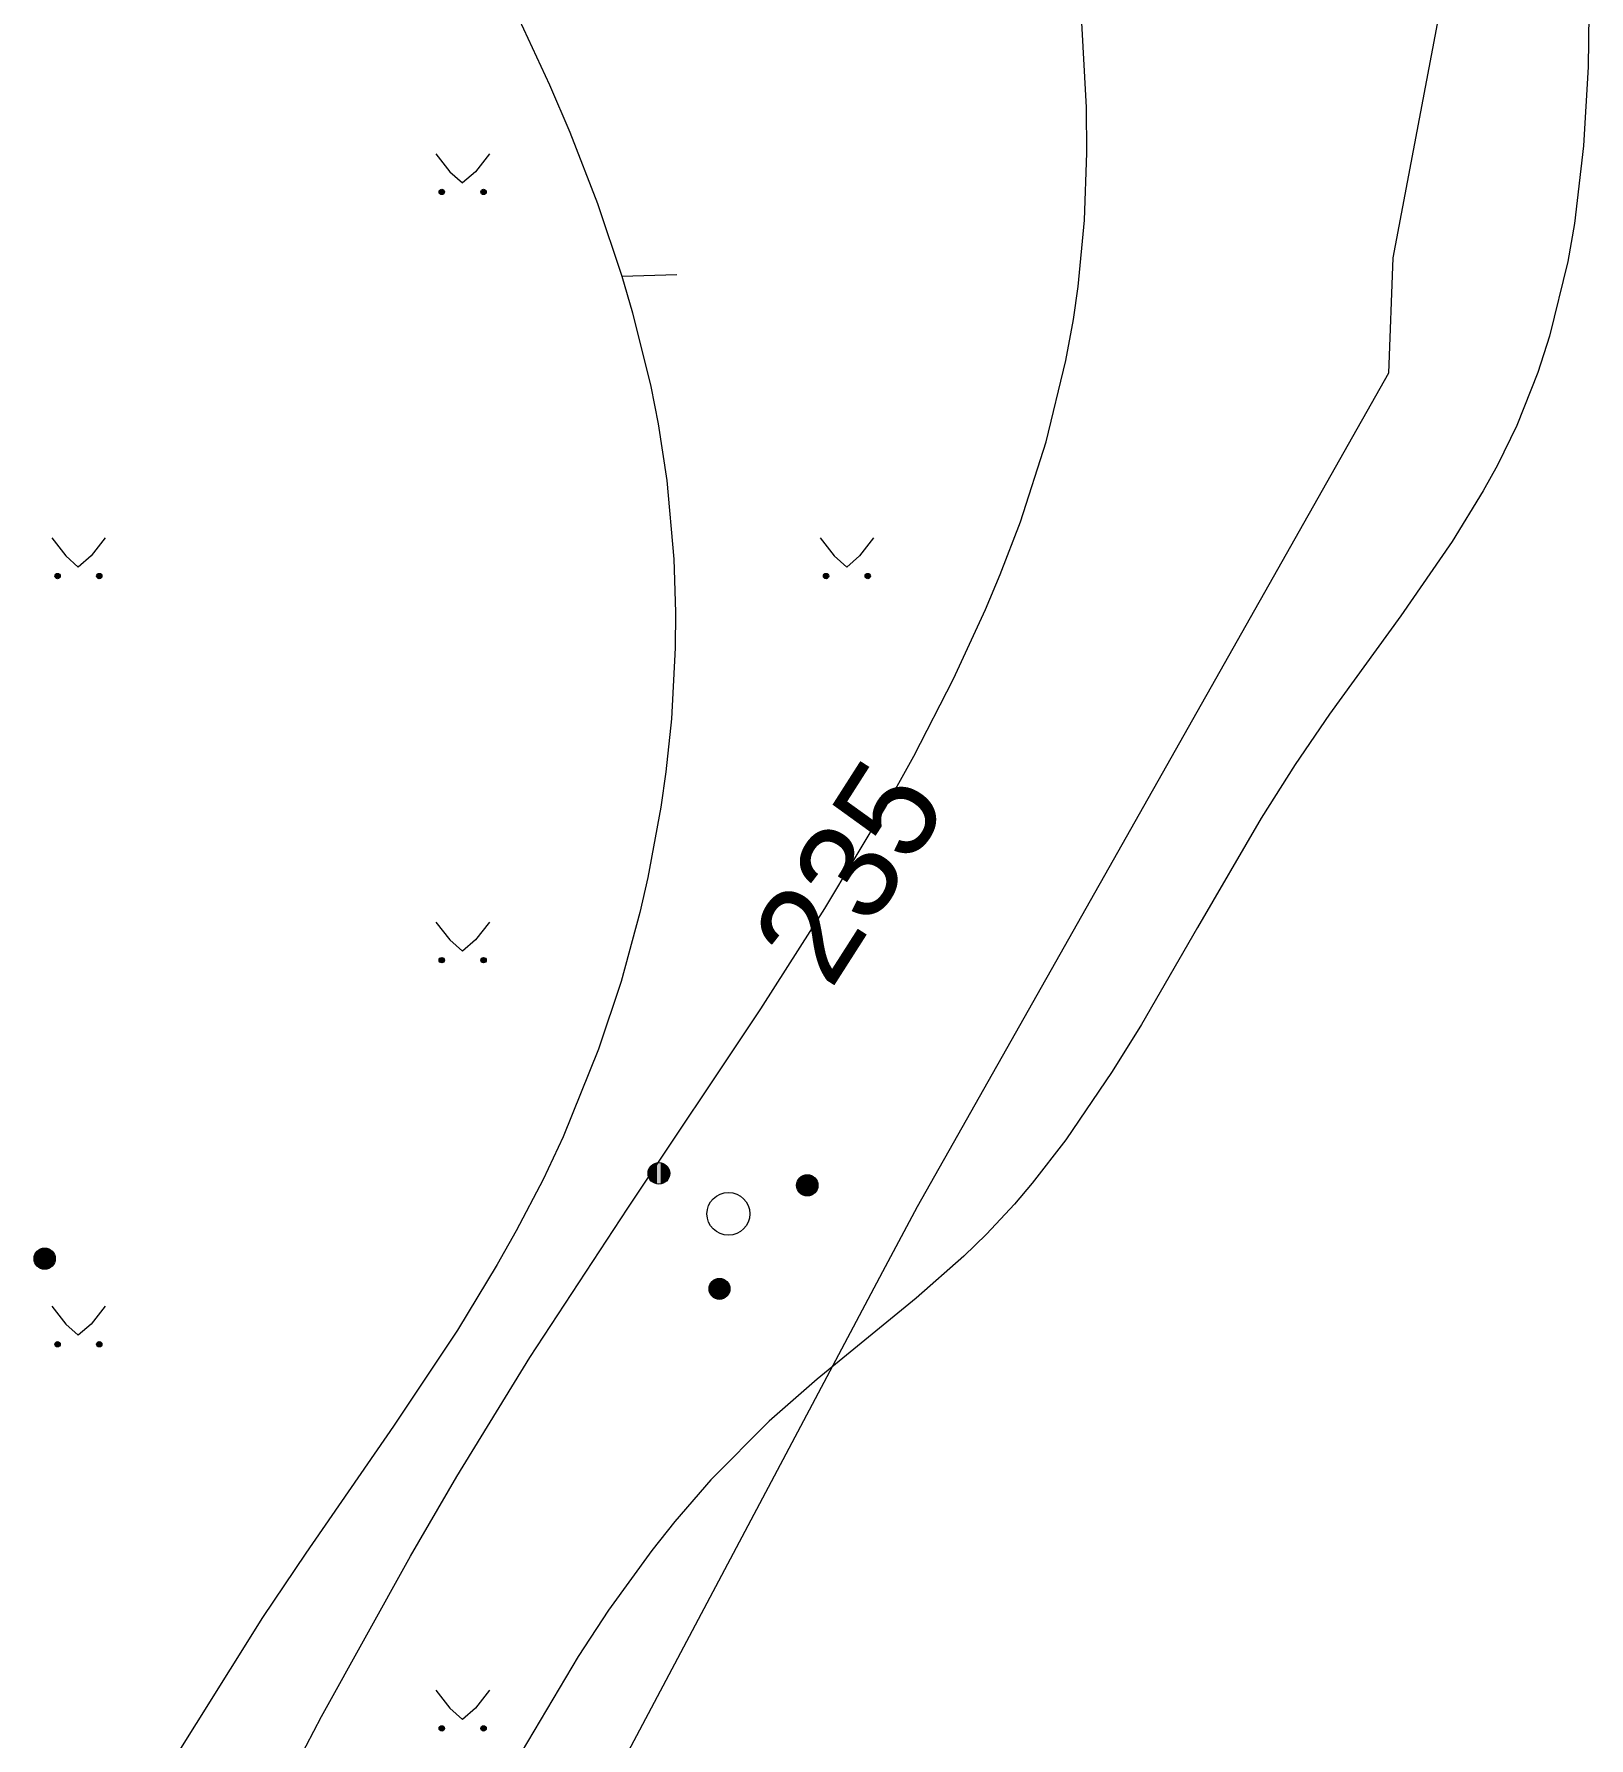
# Model space of a CAD drawing. Extents: x 1000 to 4000, y -5000 to -1000.
# Drawn here: x 1180.3 to 1237, y -4816.6 to -4754.5 of the extents above; entities that cross this region are included whole.
import ezdxf
from ezdxf.enums import TextEntityAlignment as Align

# ---------------------------------------------------------------- set-up
doc = ezdxf.new("R2010")
doc.units = 0
doc.header["$MEASUREMENT"] = 0
for name, color, linetype in [('СЛОЙ_11', 7, 'CONTINUOUS'), ('СЛОЙ_41', 7, 'CONTINUOUS'), ('СЛОЙ_50', 7, 'CONTINUOUS')]:
    doc.layers.add(name, color=color, linetype=linetype)
doc.styles.add('STYLE-CHAR_FAST_FONT', font='CHAR_FAST_FONT.shx')

# ---------------------------------------------------------------- blocks, each defined once
blk = doc.blocks.new('*U100')
at = {"layer": 'СЛОЙ_41', "color": 3, "linetype": 'Continuous'}
for points in [[(-2.54, 1.083), (-2.6, 1.863), (-2.54, 1.87)], [(-2.54, 1.083), (-2.54, 1.87), (-2.523, 1.082)], [(-2.919, 1.419), (-2.925, 1.468), (-2.919, 1.545)], [(-2.916, 1.391), (-2.919, 1.545), (-2.916, 1.557)], [(-2.919, 1.419), (-2.919, 1.545), (-2.916, 1.391)], [(-2.899, 1.338), (-2.916, 1.557), (-2.899, 1.619)], [(-2.916, 1.391), (-2.916, 1.557), (-2.899, 1.338)], [(-2.892, 1.317), (-2.899, 1.619), (-2.892, 1.632)], [(-2.899, 1.338), (-2.899, 1.619), (-2.892, 1.317)], [(-2.864, 1.267), (-2.892, 1.632), (-2.864, 1.688)], [(-2.892, 1.317), (-2.892, 1.632), (-2.864, 1.267)], [(-2.854, 1.25), (-2.864, 1.688), (-2.854, 1.7)], [(-2.864, 1.267), (-2.864, 1.688), (-2.854, 1.25)], [(-2.816, 1.206), (-2.854, 1.7), (-2.816, 1.749)], [(-2.854, 1.25), (-2.854, 1.7), (-2.816, 1.206)], [(-2.804, 1.191), (-2.816, 1.749), (-2.804, 1.759)], [(-2.816, 1.206), (-2.816, 1.749), (-2.804, 1.191)], [(-2.757, 1.155), (-2.804, 1.759), (-2.757, 1.799)], [(-2.804, 1.191), (-2.804, 1.759), (-2.757, 1.155)], [(-2.743, 1.144), (-2.757, 1.799), (-2.743, 1.807)], [(-2.757, 1.155), (-2.757, 1.799), (-2.743, 1.144)], [(-2.69, 1.117), (-2.743, 1.807), (-2.69, 1.837)], [(-2.743, 1.144), (-2.743, 1.807), (-2.69, 1.117)], [(-2.674, 1.109), (-2.69, 1.837), (-2.674, 1.842)], [(-2.69, 1.117), (-2.69, 1.837), (-2.674, 1.109)], [(-2.616, 1.093), (-2.674, 1.842), (-2.616, 1.861)], [(-2.674, 1.109), (-2.674, 1.842), (-2.616, 1.093)], [(-2.6, 1.088), (-2.616, 1.861), (-2.6, 1.863)], [(-2.616, 1.093), (-2.616, 1.861), (-2.6, 1.088)], [(-2.6, 1.088), (-2.6, 1.863), (-2.54, 1.083)]]:
    blk.add_solid(points, dxfattribs=at)
at = {"layer": 'СЛОЙ_41', "color": 3, "linetype": 'Continuous', "extrusion": (0, 0, -1)}
for points in [[(2.523, 1.082), (2.54, 1.87), (2.523, 1.869)], [(2.523, 1.082), (2.523, 1.869), (2.463, 1.089)], [(2.463, 1.089), (2.523, 1.869), (2.463, 1.864)], [(2.463, 1.089), (2.463, 1.864), (2.446, 1.091)], [(2.446, 1.091), (2.463, 1.864), (2.446, 1.86)], [(2.446, 1.091), (2.446, 1.86), (2.388, 1.11)], [(2.388, 1.11), (2.446, 1.86), (2.388, 1.844)], [(2.388, 1.11), (2.388, 1.844), (2.372, 1.115)], [(2.372, 1.115), (2.388, 1.844), (2.372, 1.836)], [(2.372, 1.115), (2.372, 1.836), (2.319, 1.145)], [(2.319, 1.145), (2.372, 1.836), (2.319, 1.809)], [(2.319, 1.145), (2.319, 1.809), (2.305, 1.153)], [(2.305, 1.153), (2.319, 1.809), (2.305, 1.797)], [(2.305, 1.153), (2.305, 1.797), (2.259, 1.193)], [(2.259, 1.193), (2.305, 1.797), (2.259, 1.761)], [(2.259, 1.193), (2.259, 1.761), (2.246, 1.204)], [(2.246, 1.204), (2.259, 1.761), (2.246, 1.747)], [(2.246, 1.204), (2.246, 1.747), (2.208, 1.252)], [(2.208, 1.252), (2.246, 1.747), (2.208, 1.702)], [(2.208, 1.252), (2.208, 1.702), (2.199, 1.264)], [(2.199, 1.264), (2.208, 1.702), (2.199, 1.685)], [(2.199, 1.264), (2.199, 1.685), (2.17, 1.32)], [(2.17, 1.32), (2.199, 1.685), (2.17, 1.635)], [(2.17, 1.32), (2.17, 1.635), (2.164, 1.333)], [(2.164, 1.333), (2.17, 1.635), (2.164, 1.615)], [(2.164, 1.333), (2.164, 1.615), (2.146, 1.396)], [(2.146, 1.396), (2.164, 1.615), (2.146, 1.562)], [(2.146, 1.396), (2.146, 1.562), (2.143, 1.408)], [(2.143, 1.408), (2.146, 1.562), (2.143, 1.534)], [(2.143, 1.408), (2.143, 1.534), (2.137, 1.485)]]:
    blk.add_solid(points, dxfattribs=at)
blk = doc.blocks.new('*U101')
at = {"layer": 'СЛОЙ_41', "color": 3, "linetype": 'Continuous'}
for points in [[(2.55, 0.832), (2.522, 1.19), (2.55, 1.245)], [(2.56, 0.816), (2.55, 1.245), (2.56, 1.257)], [(2.55, 0.832), (2.55, 1.245), (2.56, 0.816)], [(2.597, 0.772), (2.56, 1.257), (2.597, 1.305)], [(2.56, 0.816), (2.56, 1.257), (2.597, 0.772)], [(2.609, 0.758), (2.597, 1.305), (2.609, 1.315)], [(2.597, 0.772), (2.597, 1.305), (2.609, 0.758)], [(2.655, 0.722), (2.609, 1.315), (2.655, 1.354)], [(2.609, 0.758), (2.609, 1.315), (2.655, 0.722)], [(2.669, 0.711), (2.655, 1.354), (2.669, 1.362)], [(2.655, 0.722), (2.655, 1.354), (2.669, 0.711)], [(2.721, 0.685), (2.669, 1.362), (2.721, 1.392)], [(2.669, 0.711), (2.669, 1.362), (2.721, 0.685)], [(2.736, 0.677), (2.721, 1.392), (2.736, 1.397)], [(2.721, 0.685), (2.721, 1.392), (2.736, 0.677)], [(2.793, 0.661), (2.736, 1.397), (2.793, 1.415)], [(2.736, 0.677), (2.736, 1.397), (2.793, 0.661)], [(2.809, 0.657), (2.793, 1.415), (2.809, 1.417)], [(2.793, 0.661), (2.793, 1.415), (2.809, 0.657)], [(2.868, 0.652), (2.809, 1.417), (2.868, 1.424)], [(2.809, 0.657), (2.809, 1.417), (2.868, 0.652)], [(2.868, 0.652), (2.868, 1.424), (2.885, 0.651)], [(2.495, 0.981), (2.49, 1.029), (2.495, 1.105)], [(2.499, 0.954), (2.495, 1.105), (2.499, 1.116)], [(2.495, 0.981), (2.495, 1.105), (2.499, 0.954)], [(2.516, 0.902), (2.499, 1.116), (2.516, 1.178)], [(2.499, 0.954), (2.499, 1.116), (2.516, 0.902)], [(2.522, 0.882), (2.516, 1.178), (2.522, 1.19)], [(2.516, 0.902), (2.516, 1.178), (2.522, 0.882)], [(2.522, 0.882), (2.522, 1.19), (2.55, 0.832)]]:
    blk.add_solid(points, dxfattribs=at)
at = {"layer": 'СЛОЙ_41', "color": 3, "linetype": 'Continuous', "extrusion": (0, 0, -1)}
for points in [[(-2.885, 0.651), (-2.868, 1.424), (-2.885, 1.423)], [(-2.885, 0.651), (-2.885, 1.423), (-2.944, 0.658)], [(-2.944, 0.658), (-2.885, 1.423), (-2.944, 1.418)], [(-2.944, 0.658), (-2.944, 1.418), (-2.96, 0.66)], [(-2.96, 0.66), (-2.944, 1.418), (-2.96, 1.414)], [(-2.96, 0.66), (-2.96, 1.414), (-3.017, 0.678)], [(-3.017, 0.678), (-2.96, 1.414), (-3.017, 1.398)], [(-3.017, 0.678), (-3.017, 1.398), (-3.032, 0.684)], [(-3.032, 0.684), (-3.017, 1.398), (-3.032, 1.39)], [(-3.032, 0.684), (-3.032, 1.39), (-3.084, 0.713)], [(-3.084, 0.713), (-3.032, 1.39), (-3.084, 1.364)], [(-3.084, 0.713), (-3.084, 1.364), (-3.098, 0.721)], [(-3.098, 0.721), (-3.084, 1.364), (-3.098, 1.353)], [(-3.098, 0.721), (-3.098, 1.353), (-3.144, 0.76)], [(-3.144, 0.76), (-3.098, 1.353), (-3.144, 1.317)], [(-3.144, 0.76), (-3.144, 1.317), (-3.156, 0.77)], [(-3.156, 0.77), (-3.144, 1.317), (-3.156, 1.303)], [(-3.156, 0.77), (-3.156, 1.303), (-3.193, 0.818)], [(-3.193, 0.818), (-3.156, 1.303), (-3.193, 1.259)], [(-3.193, 0.818), (-3.193, 1.259), (-3.203, 0.83)], [(-3.203, 0.83), (-3.193, 1.259), (-3.203, 1.243)], [(-3.203, 0.83), (-3.203, 1.243), (-3.23, 0.885)], [(-3.23, 0.885), (-3.203, 1.243), (-3.23, 1.193)], [(-3.23, 0.885), (-3.23, 1.193), (-3.237, 0.897)], [(-3.237, 0.897), (-3.23, 1.193), (-3.237, 1.174)], [(-3.237, 0.897), (-3.237, 1.174), (-3.254, 0.959)], [(-3.254, 0.959), (-3.237, 1.174), (-3.254, 1.121)], [(-3.254, 0.959), (-3.254, 1.121), (-3.257, 0.97)], [(-3.257, 0.97), (-3.254, 1.121), (-3.257, 1.094)], [(-3.257, 0.97), (-3.257, 1.094), (-3.263, 1.046)]]:
    blk.add_solid(points, dxfattribs=at)
blk = doc.blocks.new('*U102')
at = {"layer": 'СЛОЙ_41', "color": 3, "linetype": 'Continuous'}
for points in [[(-0.598, -2.996), (-0.635, -2.518), (-0.598, -2.471)], [(-0.587, -3.01), (-0.598, -2.471), (-0.587, -2.461)], [(-0.598, -2.996), (-0.598, -2.471), (-0.587, -3.01)], [(-0.542, -3.045), (-0.587, -2.461), (-0.542, -2.423)], [(-0.587, -3.01), (-0.587, -2.461), (-0.542, -3.045)], [(-0.528, -3.056), (-0.542, -2.423), (-0.528, -2.415)], [(-0.542, -3.045), (-0.542, -2.423), (-0.528, -3.056)], [(-0.477, -3.082), (-0.528, -2.415), (-0.477, -2.386)], [(-0.528, -3.056), (-0.528, -2.415), (-0.477, -3.082)], [(-0.461, -3.09), (-0.477, -2.386), (-0.461, -2.381)], [(-0.477, -3.082), (-0.477, -2.386), (-0.461, -3.09)], [(-0.406, -3.105), (-0.461, -2.381), (-0.406, -2.363)], [(-0.461, -3.09), (-0.461, -2.381), (-0.406, -3.105)], [(-0.389, -3.11), (-0.406, -2.363), (-0.389, -2.361)], [(-0.406, -3.105), (-0.406, -2.363), (-0.389, -3.11)], [(-0.332, -3.114), (-0.389, -2.361), (-0.332, -2.354)], [(-0.389, -3.11), (-0.389, -2.361), (-0.332, -3.114)], [(-0.332, -3.114), (-0.332, -2.354), (-0.315, -3.115)], [(-0.698, -2.79), (-0.704, -2.743), (-0.698, -2.669)], [(-0.695, -2.817), (-0.698, -2.669), (-0.695, -2.657)], [(-0.698, -2.79), (-0.698, -2.669), (-0.695, -2.817)], [(-0.678, -2.869), (-0.695, -2.657), (-0.678, -2.597)], [(-0.695, -2.817), (-0.695, -2.657), (-0.678, -2.869)], [(-0.672, -2.888), (-0.678, -2.597), (-0.672, -2.584)], [(-0.678, -2.869), (-0.678, -2.597), (-0.672, -2.888)], [(-0.644, -2.937), (-0.672, -2.584), (-0.644, -2.53)], [(-0.672, -2.888), (-0.672, -2.584), (-0.644, -2.937)], [(-0.635, -2.953), (-0.644, -2.53), (-0.635, -2.518)], [(-0.644, -2.937), (-0.644, -2.53), (-0.635, -2.953)], [(-0.635, -2.953), (-0.635, -2.518), (-0.598, -2.996)]]:
    blk.add_solid(points, dxfattribs=at)
at = {"layer": 'СЛОЙ_41', "color": 3, "linetype": 'Continuous', "extrusion": (0, 0, -1)}
for points in [[(0.315, -3.115), (0.332, -2.354), (0.315, -2.355)], [(0.315, -3.115), (0.315, -2.355), (0.257, -3.108)], [(0.257, -3.108), (0.315, -2.355), (0.257, -2.36)], [(0.257, -3.108), (0.257, -2.36), (0.241, -3.106)], [(0.241, -3.106), (0.257, -2.36), (0.241, -2.364)], [(0.241, -3.106), (0.241, -2.364), (0.185, -3.088)], [(0.185, -3.088), (0.241, -2.364), (0.185, -2.38)], [(0.185, -3.088), (0.185, -2.38), (0.17, -3.083)], [(0.17, -3.083), (0.185, -2.38), (0.17, -2.388)], [(0.17, -3.083), (0.17, -2.388), (0.119, -3.054)], [(0.119, -3.054), (0.17, -2.388), (0.119, -2.413)], [(0.119, -3.054), (0.119, -2.413), (0.105, -3.047)], [(0.105, -3.047), (0.119, -2.413), (0.105, -2.424)], [(0.105, -3.047), (0.105, -2.424), (0.06, -3.008)], [(0.06, -3.008), (0.105, -2.424), (0.06, -2.46)], [(0.06, -3.008), (0.06, -2.46), (0.048, -2.998)], [(0.048, -2.998), (0.06, -2.46), (0.048, -2.473)], [(0.048, -2.998), (0.048, -2.473), (0.011, -2.951)], [(0.011, -2.951), (0.048, -2.473), (0.011, -2.516)], [(0.011, -2.951), (0.011, -2.516), (0.002, -2.939)], [(0.002, -2.939), (0.011, -2.516), (0.002, -2.533)], [(0.002, -2.939), (0.002, -2.533), (-0.025, -2.885)], [(-0.025, -2.885), (0.002, -2.533), (-0.025, -2.581)], [(-0.025, -2.885), (-0.025, -2.581), (-0.032, -2.873)], [(-0.032, -2.873), (-0.025, -2.581), (-0.032, -2.601)], [(-0.032, -2.873), (-0.032, -2.601), (-0.048, -2.812)], [(-0.048, -2.812), (-0.032, -2.601), (-0.048, -2.652)], [(-0.048, -2.812), (-0.048, -2.652), (-0.052, -2.801)], [(-0.052, -2.801), (-0.048, -2.652), (-0.052, -2.679)], [(-0.052, -2.801), (-0.052, -2.679), (-0.057, -2.726)]]:
    blk.add_solid(points, dxfattribs=at)

msp = doc.modelspace()

# ---------------------------------------------------------------- linework, layer by layer
at = {"layer": 'СЛОЙ_11', "color": 253, "linetype": 'Continuous', "lineweight": 0}
for points in [[(1234.104, -4739.976), (1229.825, -4762.63)], [(1229.825, -4762.63), (1229.667, -4766.83), (1212.486, -4797.213), (1211.231, -4799.581)], [(1211.231, -4799.581), (1189.683, -4840.235)]]:
    msp.add_lwpolyline(points, dxfattribs=at)
at = {"layer": 'СЛОЙ_41', "color": 253, "linetype": 'Continuous', "lineweight": 0}
for p, q in [((1194.954, -4758.838), (1195.464, -4759.488)), ((1196.904, -4758.838), (1196.394, -4759.488)), ((1195.464, -4759.488), (1195.924, -4759.898)), ((1196.394, -4759.488), (1195.924, -4759.898)), ((1180.954, -4772.838), (1181.464, -4773.488)), ((1182.904, -4772.838), (1182.394, -4773.488)), ((1208.954, -4772.838), (1209.464, -4773.488)), ((1210.904, -4772.838), (1210.394, -4773.488)), ((1181.464, -4773.488), (1181.924, -4773.898)), ((1182.394, -4773.488), (1181.924, -4773.898)), ((1209.464, -4773.488), (1209.924, -4773.898)), ((1210.394, -4773.488), (1209.924, -4773.898)), ((1194.954, -4786.838), (1195.464, -4787.488)), ((1196.904, -4786.838), (1196.394, -4787.488)), ((1195.464, -4787.488), (1195.924, -4787.898)), ((1196.394, -4787.488), (1195.924, -4787.898)), ((1180.954, -4800.838), (1181.464, -4801.488)), ((1182.904, -4800.838), (1182.394, -4801.488)), ((1181.464, -4801.488), (1181.924, -4801.898)), ((1182.394, -4801.488), (1181.924, -4801.898)), ((1194.954, -4814.838), (1195.464, -4815.488)), ((1196.904, -4814.838), (1196.394, -4815.488)), ((1195.464, -4815.488), (1195.924, -4815.898)), ((1196.394, -4815.488), (1195.924, -4815.898))]:
    msp.add_line(p, q, dxfattribs=at)
for centre, radius in [((1195.168, -4760.226), 0.0976), ((1196.689, -4760.226), 0.0976), ((1181.168, -4774.226), 0.0976), ((1182.689, -4774.226), 0.0976), ((1209.168, -4774.226), 0.0976), ((1210.689, -4774.226), 0.0976), ((1195.168, -4788.226), 0.0976), ((1196.689, -4788.226), 0.0976), ((1203.078, -4795.997), 0.394), ((1208.485, -4796.435), 0.387), ((1205.61, -4797.473), 0.78), ((1180.699, -4799.106), 0.387), ((1205.286, -4800.208), 0.381), ((1181.168, -4802.226), 0.0976), ((1182.689, -4802.226), 0.0976), ((1195.168, -4816.226), 0.0976), ((1196.689, -4816.226), 0.0976)]:
    msp.add_circle(centre, radius, dxfattribs=at)
for points in [[(1195.072, -4760.245), (1195.07, -4760.226), (1195.072, -4760.207)], [(1195.077, -4760.263), (1195.072, -4760.207), (1195.077, -4760.189)], [(1195.072, -4760.245), (1195.072, -4760.207), (1195.077, -4760.263)], [(1195.086, -4760.28), (1195.077, -4760.189), (1195.086, -4760.172)], [(1195.077, -4760.263), (1195.077, -4760.189), (1195.086, -4760.28)], [(1195.099, -4760.295), (1195.086, -4760.172), (1195.099, -4760.157)], [(1195.086, -4760.28), (1195.086, -4760.172), (1195.099, -4760.295)], [(1195.113, -4760.307), (1195.099, -4760.157), (1195.113, -4760.145)], [(1195.099, -4760.295), (1195.099, -4760.157), (1195.113, -4760.307)], [(1195.13, -4760.316), (1195.113, -4760.145), (1195.13, -4760.136)], [(1195.113, -4760.307), (1195.113, -4760.145), (1195.13, -4760.316)], [(1195.149, -4760.322), (1195.13, -4760.136), (1195.149, -4760.13)], [(1195.13, -4760.316), (1195.13, -4760.136), (1195.149, -4760.322)], [(1195.168, -4760.324), (1195.149, -4760.13), (1195.168, -4760.128)], [(1195.149, -4760.322), (1195.149, -4760.13), (1195.168, -4760.324)], [(1196.593, -4760.245), (1196.591, -4760.226), (1196.593, -4760.207)], [(1196.598, -4760.263), (1196.593, -4760.207), (1196.598, -4760.189)], [(1196.593, -4760.245), (1196.593, -4760.207), (1196.598, -4760.263)], [(1196.607, -4760.28), (1196.598, -4760.189), (1196.607, -4760.172)], [(1196.598, -4760.263), (1196.598, -4760.189), (1196.607, -4760.28)], [(1196.62, -4760.295), (1196.607, -4760.172), (1196.62, -4760.157)], [(1196.607, -4760.28), (1196.607, -4760.172), (1196.62, -4760.295)], [(1196.634, -4760.307), (1196.62, -4760.157), (1196.634, -4760.145)], [(1196.62, -4760.295), (1196.62, -4760.157), (1196.634, -4760.307)], [(1196.651, -4760.316), (1196.634, -4760.145), (1196.651, -4760.136)], [(1196.634, -4760.307), (1196.634, -4760.145), (1196.651, -4760.316)], [(1196.67, -4760.322), (1196.651, -4760.136), (1196.67, -4760.13)], [(1196.651, -4760.316), (1196.651, -4760.136), (1196.67, -4760.322)], [(1196.689, -4760.324), (1196.67, -4760.13), (1196.689, -4760.128)], [(1196.67, -4760.322), (1196.67, -4760.13), (1196.689, -4760.324)], [(1181.072, -4774.245), (1181.07, -4774.226), (1181.072, -4774.207)], [(1181.077, -4774.263), (1181.072, -4774.207), (1181.077, -4774.189)], [(1181.072, -4774.245), (1181.072, -4774.207), (1181.077, -4774.263)], [(1181.086, -4774.28), (1181.077, -4774.189), (1181.086, -4774.172)], [(1181.077, -4774.263), (1181.077, -4774.189), (1181.086, -4774.28)], [(1181.099, -4774.295), (1181.086, -4774.172), (1181.099, -4774.157)], [(1181.086, -4774.28), (1181.086, -4774.172), (1181.099, -4774.295)], [(1181.113, -4774.307), (1181.099, -4774.157), (1181.113, -4774.145)], [(1181.099, -4774.295), (1181.099, -4774.157), (1181.113, -4774.307)], [(1181.13, -4774.316), (1181.113, -4774.145), (1181.13, -4774.136)], [(1181.113, -4774.307), (1181.113, -4774.145), (1181.13, -4774.316)], [(1181.149, -4774.322), (1181.13, -4774.136), (1181.149, -4774.13)], [(1181.13, -4774.316), (1181.13, -4774.136), (1181.149, -4774.322)], [(1181.168, -4774.324), (1181.149, -4774.13), (1181.168, -4774.128)], [(1181.149, -4774.322), (1181.149, -4774.13), (1181.168, -4774.324)], [(1182.593, -4774.245), (1182.591, -4774.226), (1182.593, -4774.207)], [(1182.598, -4774.263), (1182.593, -4774.207), (1182.598, -4774.189)], [(1182.593, -4774.245), (1182.593, -4774.207), (1182.598, -4774.263)], [(1182.607, -4774.28), (1182.598, -4774.189), (1182.607, -4774.172)], [(1182.598, -4774.263), (1182.598, -4774.189), (1182.607, -4774.28)], [(1182.62, -4774.295), (1182.607, -4774.172), (1182.62, -4774.157)], [(1182.607, -4774.28), (1182.607, -4774.172), (1182.62, -4774.295)], [(1182.634, -4774.307), (1182.62, -4774.157), (1182.634, -4774.145)], [(1182.62, -4774.295), (1182.62, -4774.157), (1182.634, -4774.307)], [(1182.651, -4774.316), (1182.634, -4774.145), (1182.651, -4774.136)], [(1182.634, -4774.307), (1182.634, -4774.145), (1182.651, -4774.316)], [(1182.67, -4774.322), (1182.651, -4774.136), (1182.67, -4774.13)], [(1182.651, -4774.316), (1182.651, -4774.136), (1182.67, -4774.322)], [(1182.689, -4774.324), (1182.67, -4774.13), (1182.689, -4774.128)], [(1182.67, -4774.322), (1182.67, -4774.13), (1182.689, -4774.324)], [(1209.072, -4774.245), (1209.07, -4774.226), (1209.072, -4774.207)], [(1209.077, -4774.263), (1209.072, -4774.207), (1209.077, -4774.189)], [(1209.072, -4774.245), (1209.072, -4774.207), (1209.077, -4774.263)], [(1209.086, -4774.28), (1209.077, -4774.189), (1209.086, -4774.172)], [(1209.077, -4774.263), (1209.077, -4774.189), (1209.086, -4774.28)], [(1209.099, -4774.295), (1209.086, -4774.172), (1209.099, -4774.157)], [(1209.086, -4774.28), (1209.086, -4774.172), (1209.099, -4774.295)], [(1209.113, -4774.307), (1209.099, -4774.157), (1209.113, -4774.145)], [(1209.099, -4774.295), (1209.099, -4774.157), (1209.113, -4774.307)], [(1209.13, -4774.316), (1209.113, -4774.145), (1209.13, -4774.136)], [(1209.113, -4774.307), (1209.113, -4774.145), (1209.13, -4774.316)], [(1209.149, -4774.322), (1209.13, -4774.136), (1209.149, -4774.13)], [(1209.13, -4774.316), (1209.13, -4774.136), (1209.149, -4774.322)], [(1209.168, -4774.324), (1209.149, -4774.13), (1209.168, -4774.128)], [(1209.149, -4774.322), (1209.149, -4774.13), (1209.168, -4774.324)], [(1210.593, -4774.245), (1210.591, -4774.226), (1210.593, -4774.207)], [(1210.598, -4774.263), (1210.593, -4774.207), (1210.598, -4774.189)], [(1210.593, -4774.245), (1210.593, -4774.207), (1210.598, -4774.263)], [(1210.607, -4774.28), (1210.598, -4774.189), (1210.607, -4774.172)], [(1210.598, -4774.263), (1210.598, -4774.189), (1210.607, -4774.28)], [(1210.62, -4774.295), (1210.607, -4774.172), (1210.62, -4774.157)], [(1210.607, -4774.28), (1210.607, -4774.172), (1210.62, -4774.295)], [(1210.634, -4774.307), (1210.62, -4774.157), (1210.634, -4774.145)], [(1210.62, -4774.295), (1210.62, -4774.157), (1210.634, -4774.307)], [(1210.651, -4774.316), (1210.634, -4774.145), (1210.651, -4774.136)], [(1210.634, -4774.307), (1210.634, -4774.145), (1210.651, -4774.316)], [(1210.67, -4774.322), (1210.651, -4774.136), (1210.67, -4774.13)], [(1210.651, -4774.316), (1210.651, -4774.136), (1210.67, -4774.322)], [(1210.689, -4774.324), (1210.67, -4774.13), (1210.689, -4774.128)], [(1210.67, -4774.322), (1210.67, -4774.13), (1210.689, -4774.324)], [(1195.072, -4788.245), (1195.07, -4788.226), (1195.072, -4788.207)], [(1195.077, -4788.263), (1195.072, -4788.207), (1195.077, -4788.189)], [(1195.072, -4788.245), (1195.072, -4788.207), (1195.077, -4788.263)], [(1195.086, -4788.28), (1195.077, -4788.189), (1195.086, -4788.172)], [(1195.077, -4788.263), (1195.077, -4788.189), (1195.086, -4788.28)], [(1195.099, -4788.295), (1195.086, -4788.172), (1195.099, -4788.157)], [(1195.086, -4788.28), (1195.086, -4788.172), (1195.099, -4788.295)], [(1195.113, -4788.307), (1195.099, -4788.157), (1195.113, -4788.145)], [(1195.099, -4788.295), (1195.099, -4788.157), (1195.113, -4788.307)], [(1195.13, -4788.316), (1195.113, -4788.145), (1195.13, -4788.136)], [(1195.113, -4788.307), (1195.113, -4788.145), (1195.13, -4788.316)], [(1195.149, -4788.322), (1195.13, -4788.136), (1195.149, -4788.13)], [(1195.13, -4788.316), (1195.13, -4788.136), (1195.149, -4788.322)], [(1195.168, -4788.324), (1195.149, -4788.13), (1195.168, -4788.128)], [(1195.149, -4788.322), (1195.149, -4788.13), (1195.168, -4788.324)], [(1196.593, -4788.245), (1196.591, -4788.226), (1196.593, -4788.207)], [(1196.598, -4788.263), (1196.593, -4788.207), (1196.598, -4788.189)], [(1196.593, -4788.245), (1196.593, -4788.207), (1196.598, -4788.263)], [(1196.607, -4788.28), (1196.598, -4788.189), (1196.607, -4788.172)], [(1196.598, -4788.263), (1196.598, -4788.189), (1196.607, -4788.28)], [(1196.62, -4788.295), (1196.607, -4788.172), (1196.62, -4788.157)], [(1196.607, -4788.28), (1196.607, -4788.172), (1196.62, -4788.295)], [(1196.634, -4788.307), (1196.62, -4788.157), (1196.634, -4788.145)], [(1196.62, -4788.295), (1196.62, -4788.157), (1196.634, -4788.307)], [(1196.651, -4788.316), (1196.634, -4788.145), (1196.651, -4788.136)], [(1196.634, -4788.307), (1196.634, -4788.145), (1196.651, -4788.316)], [(1196.67, -4788.322), (1196.651, -4788.136), (1196.67, -4788.13)], [(1196.651, -4788.316), (1196.651, -4788.136), (1196.67, -4788.322)], [(1196.689, -4788.324), (1196.67, -4788.13), (1196.689, -4788.128)], [(1196.67, -4788.322), (1196.67, -4788.13), (1196.689, -4788.324)], [(1181.072, -4802.245), (1181.07, -4802.226), (1181.072, -4802.207)], [(1181.077, -4802.263), (1181.072, -4802.207), (1181.077, -4802.189)], [(1181.072, -4802.245), (1181.072, -4802.207), (1181.077, -4802.263)], [(1181.086, -4802.28), (1181.077, -4802.189), (1181.086, -4802.172)], [(1181.077, -4802.263), (1181.077, -4802.189), (1181.086, -4802.28)], [(1181.099, -4802.295), (1181.086, -4802.172), (1181.099, -4802.157)], [(1181.086, -4802.28), (1181.086, -4802.172), (1181.099, -4802.295)], [(1181.113, -4802.307), (1181.099, -4802.157), (1181.113, -4802.145)], [(1181.099, -4802.295), (1181.099, -4802.157), (1181.113, -4802.307)], [(1181.13, -4802.316), (1181.113, -4802.145), (1181.13, -4802.136)], [(1181.113, -4802.307), (1181.113, -4802.145), (1181.13, -4802.316)], [(1181.149, -4802.322), (1181.13, -4802.136), (1181.149, -4802.13)], [(1181.13, -4802.316), (1181.13, -4802.136), (1181.149, -4802.322)], [(1181.168, -4802.324), (1181.149, -4802.13), (1181.168, -4802.128)], [(1181.149, -4802.322), (1181.149, -4802.13), (1181.168, -4802.324)], [(1182.593, -4802.245), (1182.591, -4802.226), (1182.593, -4802.207)], [(1182.598, -4802.263), (1182.593, -4802.207), (1182.598, -4802.189)], [(1182.593, -4802.245), (1182.593, -4802.207), (1182.598, -4802.263)], [(1182.607, -4802.28), (1182.598, -4802.189), (1182.607, -4802.172)], [(1182.598, -4802.263), (1182.598, -4802.189), (1182.607, -4802.28)], [(1182.62, -4802.295), (1182.607, -4802.172), (1182.62, -4802.157)], [(1182.607, -4802.28), (1182.607, -4802.172), (1182.62, -4802.295)], [(1182.634, -4802.307), (1182.62, -4802.157), (1182.634, -4802.145)], [(1182.62, -4802.295), (1182.62, -4802.157), (1182.634, -4802.307)], [(1182.651, -4802.316), (1182.634, -4802.145), (1182.651, -4802.136)], [(1182.634, -4802.307), (1182.634, -4802.145), (1182.651, -4802.316)], [(1182.67, -4802.322), (1182.651, -4802.136), (1182.67, -4802.13)], [(1182.651, -4802.316), (1182.651, -4802.136), (1182.67, -4802.322)], [(1182.689, -4802.324), (1182.67, -4802.13), (1182.689, -4802.128)], [(1182.67, -4802.322), (1182.67, -4802.13), (1182.689, -4802.324)], [(1195.077, -4816.263), (1195.072, -4816.207), (1195.077, -4816.189)], [(1195.086, -4816.28), (1195.077, -4816.189), (1195.086, -4816.172)], [(1195.077, -4816.263), (1195.077, -4816.189), (1195.086, -4816.28)], [(1195.099, -4816.295), (1195.086, -4816.172), (1195.099, -4816.157)], [(1195.086, -4816.28), (1195.086, -4816.172), (1195.099, -4816.295)], [(1195.113, -4816.307), (1195.099, -4816.157), (1195.113, -4816.145)], [(1195.099, -4816.295), (1195.099, -4816.157), (1195.113, -4816.307)], [(1195.13, -4816.316), (1195.113, -4816.145), (1195.13, -4816.136)], [(1195.113, -4816.307), (1195.113, -4816.145), (1195.13, -4816.316)], [(1195.149, -4816.322), (1195.13, -4816.136), (1195.149, -4816.13)], [(1195.13, -4816.316), (1195.13, -4816.136), (1195.149, -4816.322)], [(1195.168, -4816.324), (1195.149, -4816.13), (1195.168, -4816.128)], [(1195.149, -4816.322), (1195.149, -4816.13), (1195.168, -4816.324)], [(1196.598, -4816.263), (1196.593, -4816.207), (1196.598, -4816.189)], [(1196.607, -4816.28), (1196.598, -4816.189), (1196.607, -4816.172)], [(1196.598, -4816.263), (1196.598, -4816.189), (1196.607, -4816.28)], [(1196.62, -4816.295), (1196.607, -4816.172), (1196.62, -4816.157)], [(1196.607, -4816.28), (1196.607, -4816.172), (1196.62, -4816.295)], [(1196.634, -4816.307), (1196.62, -4816.157), (1196.634, -4816.145)], [(1196.62, -4816.295), (1196.62, -4816.157), (1196.634, -4816.307)], [(1196.651, -4816.316), (1196.634, -4816.145), (1196.651, -4816.136)], [(1196.634, -4816.307), (1196.634, -4816.145), (1196.651, -4816.316)], [(1196.67, -4816.322), (1196.651, -4816.136), (1196.67, -4816.13)], [(1196.651, -4816.316), (1196.651, -4816.136), (1196.67, -4816.322)], [(1196.689, -4816.324), (1196.67, -4816.13), (1196.689, -4816.128)], [(1196.67, -4816.322), (1196.67, -4816.13), (1196.689, -4816.324)], [(1195.072, -4816.245), (1195.07, -4816.226), (1195.072, -4816.207)], [(1195.072, -4816.245), (1195.072, -4816.207), (1195.077, -4816.263)], [(1196.593, -4816.245), (1196.591, -4816.226), (1196.593, -4816.207)], [(1196.593, -4816.245), (1196.593, -4816.207), (1196.598, -4816.263)]]:
    msp.add_solid(points, dxfattribs=at)
at = {"layer": 'СЛОЙ_41', "color": 253, "linetype": 'Continuous', "lineweight": 0, "extrusion": (0, 0, -1)}
for points in [[(-1195.168, -4760.324), (-1195.168, -4760.128), (-1195.187, -4760.322)], [(-1195.187, -4760.322), (-1195.168, -4760.128), (-1195.187, -4760.13)], [(-1195.187, -4760.322), (-1195.187, -4760.13), (-1195.205, -4760.316)], [(-1195.205, -4760.316), (-1195.187, -4760.13), (-1195.205, -4760.136)], [(-1195.205, -4760.316), (-1195.205, -4760.136), (-1195.222, -4760.307)], [(-1195.222, -4760.307), (-1195.205, -4760.136), (-1195.222, -4760.145)], [(-1195.222, -4760.307), (-1195.222, -4760.145), (-1195.237, -4760.295)], [(-1195.237, -4760.295), (-1195.222, -4760.145), (-1195.237, -4760.157)], [(-1195.237, -4760.295), (-1195.237, -4760.157), (-1195.249, -4760.28)], [(-1195.249, -4760.28), (-1195.237, -4760.157), (-1195.249, -4760.172)], [(-1195.249, -4760.28), (-1195.249, -4760.172), (-1195.258, -4760.263)], [(-1195.258, -4760.263), (-1195.249, -4760.172), (-1195.258, -4760.189)], [(-1195.258, -4760.263), (-1195.258, -4760.189), (-1195.263, -4760.245)], [(-1195.263, -4760.245), (-1195.258, -4760.189), (-1195.263, -4760.207)], [(-1195.263, -4760.245), (-1195.263, -4760.207), (-1195.265, -4760.226)], [(-1196.689, -4760.324), (-1196.689, -4760.128), (-1196.708, -4760.322)], [(-1196.708, -4760.322), (-1196.689, -4760.128), (-1196.708, -4760.13)], [(-1196.708, -4760.322), (-1196.708, -4760.13), (-1196.726, -4760.316)], [(-1196.726, -4760.316), (-1196.708, -4760.13), (-1196.726, -4760.136)], [(-1196.726, -4760.316), (-1196.726, -4760.136), (-1196.743, -4760.307)], [(-1196.743, -4760.307), (-1196.726, -4760.136), (-1196.743, -4760.145)], [(-1196.743, -4760.307), (-1196.743, -4760.145), (-1196.758, -4760.295)], [(-1196.758, -4760.295), (-1196.743, -4760.145), (-1196.758, -4760.157)], [(-1196.758, -4760.295), (-1196.758, -4760.157), (-1196.77, -4760.28)], [(-1196.77, -4760.28), (-1196.758, -4760.157), (-1196.77, -4760.172)], [(-1196.77, -4760.28), (-1196.77, -4760.172), (-1196.779, -4760.263)], [(-1196.779, -4760.263), (-1196.77, -4760.172), (-1196.779, -4760.189)], [(-1196.779, -4760.263), (-1196.779, -4760.189), (-1196.784, -4760.245)], [(-1196.784, -4760.245), (-1196.779, -4760.189), (-1196.784, -4760.207)], [(-1196.784, -4760.245), (-1196.784, -4760.207), (-1196.786, -4760.226)], [(-1181.168, -4774.324), (-1181.168, -4774.128), (-1181.187, -4774.322)], [(-1181.187, -4774.322), (-1181.168, -4774.128), (-1181.187, -4774.13)], [(-1181.187, -4774.322), (-1181.187, -4774.13), (-1181.205, -4774.316)], [(-1181.205, -4774.316), (-1181.187, -4774.13), (-1181.205, -4774.136)], [(-1181.205, -4774.316), (-1181.205, -4774.136), (-1181.222, -4774.307)], [(-1181.222, -4774.307), (-1181.205, -4774.136), (-1181.222, -4774.145)], [(-1181.222, -4774.307), (-1181.222, -4774.145), (-1181.237, -4774.295)], [(-1181.237, -4774.295), (-1181.222, -4774.145), (-1181.237, -4774.157)], [(-1181.237, -4774.295), (-1181.237, -4774.157), (-1181.249, -4774.28)], [(-1181.249, -4774.28), (-1181.237, -4774.157), (-1181.249, -4774.172)], [(-1181.249, -4774.28), (-1181.249, -4774.172), (-1181.258, -4774.263)], [(-1181.258, -4774.263), (-1181.249, -4774.172), (-1181.258, -4774.189)], [(-1181.258, -4774.263), (-1181.258, -4774.189), (-1181.263, -4774.245)], [(-1181.263, -4774.245), (-1181.258, -4774.189), (-1181.263, -4774.207)], [(-1181.263, -4774.245), (-1181.263, -4774.207), (-1181.265, -4774.226)], [(-1182.689, -4774.324), (-1182.689, -4774.128), (-1182.708, -4774.322)], [(-1182.708, -4774.322), (-1182.689, -4774.128), (-1182.708, -4774.13)], [(-1182.708, -4774.322), (-1182.708, -4774.13), (-1182.726, -4774.316)], [(-1182.726, -4774.316), (-1182.708, -4774.13), (-1182.726, -4774.136)], [(-1182.726, -4774.316), (-1182.726, -4774.136), (-1182.743, -4774.307)], [(-1182.743, -4774.307), (-1182.726, -4774.136), (-1182.743, -4774.145)], [(-1182.743, -4774.307), (-1182.743, -4774.145), (-1182.758, -4774.295)], [(-1182.758, -4774.295), (-1182.743, -4774.145), (-1182.758, -4774.157)], [(-1182.758, -4774.295), (-1182.758, -4774.157), (-1182.77, -4774.28)], [(-1182.77, -4774.28), (-1182.758, -4774.157), (-1182.77, -4774.172)], [(-1182.77, -4774.28), (-1182.77, -4774.172), (-1182.779, -4774.263)], [(-1182.779, -4774.263), (-1182.77, -4774.172), (-1182.779, -4774.189)], [(-1182.779, -4774.263), (-1182.779, -4774.189), (-1182.784, -4774.245)], [(-1182.784, -4774.245), (-1182.779, -4774.189), (-1182.784, -4774.207)], [(-1182.784, -4774.245), (-1182.784, -4774.207), (-1182.786, -4774.226)], [(-1209.168, -4774.324), (-1209.168, -4774.128), (-1209.187, -4774.322)], [(-1209.187, -4774.322), (-1209.168, -4774.128), (-1209.187, -4774.13)], [(-1209.187, -4774.322), (-1209.187, -4774.13), (-1209.205, -4774.316)], [(-1209.205, -4774.316), (-1209.187, -4774.13), (-1209.205, -4774.136)], [(-1209.205, -4774.316), (-1209.205, -4774.136), (-1209.222, -4774.307)], [(-1209.222, -4774.307), (-1209.205, -4774.136), (-1209.222, -4774.145)], [(-1209.222, -4774.307), (-1209.222, -4774.145), (-1209.237, -4774.295)], [(-1209.237, -4774.295), (-1209.222, -4774.145), (-1209.237, -4774.157)], [(-1209.237, -4774.295), (-1209.237, -4774.157), (-1209.249, -4774.28)], [(-1209.249, -4774.28), (-1209.237, -4774.157), (-1209.249, -4774.172)], [(-1209.249, -4774.28), (-1209.249, -4774.172), (-1209.258, -4774.263)], [(-1209.258, -4774.263), (-1209.249, -4774.172), (-1209.258, -4774.189)], [(-1209.258, -4774.263), (-1209.258, -4774.189), (-1209.263, -4774.245)], [(-1209.263, -4774.245), (-1209.258, -4774.189), (-1209.263, -4774.207)], [(-1209.263, -4774.245), (-1209.263, -4774.207), (-1209.265, -4774.226)], [(-1210.689, -4774.324), (-1210.689, -4774.128), (-1210.708, -4774.322)], [(-1210.708, -4774.322), (-1210.689, -4774.128), (-1210.708, -4774.13)], [(-1210.708, -4774.322), (-1210.708, -4774.13), (-1210.726, -4774.316)], [(-1210.726, -4774.316), (-1210.708, -4774.13), (-1210.726, -4774.136)], [(-1210.726, -4774.316), (-1210.726, -4774.136), (-1210.743, -4774.307)], [(-1210.743, -4774.307), (-1210.726, -4774.136), (-1210.743, -4774.145)], [(-1210.743, -4774.307), (-1210.743, -4774.145), (-1210.758, -4774.295)], [(-1210.758, -4774.295), (-1210.743, -4774.145), (-1210.758, -4774.157)], [(-1210.758, -4774.295), (-1210.758, -4774.157), (-1210.77, -4774.28)], [(-1210.77, -4774.28), (-1210.758, -4774.157), (-1210.77, -4774.172)], [(-1210.77, -4774.28), (-1210.77, -4774.172), (-1210.779, -4774.263)], [(-1210.779, -4774.263), (-1210.77, -4774.172), (-1210.779, -4774.189)], [(-1210.779, -4774.263), (-1210.779, -4774.189), (-1210.784, -4774.245)], [(-1210.784, -4774.245), (-1210.779, -4774.189), (-1210.784, -4774.207)], [(-1210.784, -4774.245), (-1210.784, -4774.207), (-1210.786, -4774.226)], [(-1195.168, -4788.324), (-1195.168, -4788.128), (-1195.187, -4788.322)], [(-1195.187, -4788.322), (-1195.168, -4788.128), (-1195.187, -4788.13)], [(-1195.187, -4788.322), (-1195.187, -4788.13), (-1195.205, -4788.316)], [(-1195.205, -4788.316), (-1195.187, -4788.13), (-1195.205, -4788.136)], [(-1195.205, -4788.316), (-1195.205, -4788.136), (-1195.222, -4788.307)], [(-1195.222, -4788.307), (-1195.205, -4788.136), (-1195.222, -4788.145)], [(-1195.222, -4788.307), (-1195.222, -4788.145), (-1195.237, -4788.295)], [(-1195.237, -4788.295), (-1195.222, -4788.145), (-1195.237, -4788.157)], [(-1195.237, -4788.295), (-1195.237, -4788.157), (-1195.249, -4788.28)], [(-1195.249, -4788.28), (-1195.237, -4788.157), (-1195.249, -4788.172)], [(-1195.249, -4788.28), (-1195.249, -4788.172), (-1195.258, -4788.263)], [(-1195.258, -4788.263), (-1195.249, -4788.172), (-1195.258, -4788.189)], [(-1195.258, -4788.263), (-1195.258, -4788.189), (-1195.263, -4788.245)], [(-1195.263, -4788.245), (-1195.258, -4788.189), (-1195.263, -4788.207)], [(-1195.263, -4788.245), (-1195.263, -4788.207), (-1195.265, -4788.226)], [(-1196.689, -4788.324), (-1196.689, -4788.128), (-1196.708, -4788.322)], [(-1196.708, -4788.322), (-1196.689, -4788.128), (-1196.708, -4788.13)], [(-1196.708, -4788.322), (-1196.708, -4788.13), (-1196.726, -4788.316)], [(-1196.726, -4788.316), (-1196.708, -4788.13), (-1196.726, -4788.136)], [(-1196.726, -4788.316), (-1196.726, -4788.136), (-1196.743, -4788.307)], [(-1196.743, -4788.307), (-1196.726, -4788.136), (-1196.743, -4788.145)], [(-1196.743, -4788.307), (-1196.743, -4788.145), (-1196.758, -4788.295)], [(-1196.758, -4788.295), (-1196.743, -4788.145), (-1196.758, -4788.157)], [(-1196.758, -4788.295), (-1196.758, -4788.157), (-1196.77, -4788.28)], [(-1196.77, -4788.28), (-1196.758, -4788.157), (-1196.77, -4788.172)], [(-1196.77, -4788.28), (-1196.77, -4788.172), (-1196.779, -4788.263)], [(-1196.779, -4788.263), (-1196.77, -4788.172), (-1196.779, -4788.189)], [(-1196.779, -4788.263), (-1196.779, -4788.189), (-1196.784, -4788.245)], [(-1196.784, -4788.245), (-1196.779, -4788.189), (-1196.784, -4788.207)], [(-1196.784, -4788.245), (-1196.784, -4788.207), (-1196.786, -4788.226)], [(-1181.168, -4802.324), (-1181.168, -4802.128), (-1181.187, -4802.322)], [(-1181.187, -4802.322), (-1181.168, -4802.128), (-1181.187, -4802.13)], [(-1181.187, -4802.322), (-1181.187, -4802.13), (-1181.205, -4802.316)], [(-1181.205, -4802.316), (-1181.187, -4802.13), (-1181.205, -4802.136)], [(-1181.205, -4802.316), (-1181.205, -4802.136), (-1181.222, -4802.307)], [(-1181.222, -4802.307), (-1181.205, -4802.136), (-1181.222, -4802.145)], [(-1181.222, -4802.307), (-1181.222, -4802.145), (-1181.237, -4802.295)], [(-1181.237, -4802.295), (-1181.222, -4802.145), (-1181.237, -4802.157)], [(-1181.237, -4802.295), (-1181.237, -4802.157), (-1181.249, -4802.28)], [(-1181.249, -4802.28), (-1181.237, -4802.157), (-1181.249, -4802.172)], [(-1181.249, -4802.28), (-1181.249, -4802.172), (-1181.258, -4802.263)], [(-1181.258, -4802.263), (-1181.249, -4802.172), (-1181.258, -4802.189)], [(-1181.258, -4802.263), (-1181.258, -4802.189), (-1181.263, -4802.245)], [(-1181.263, -4802.245), (-1181.258, -4802.189), (-1181.263, -4802.207)], [(-1181.263, -4802.245), (-1181.263, -4802.207), (-1181.265, -4802.226)], [(-1182.689, -4802.324), (-1182.689, -4802.128), (-1182.708, -4802.322)], [(-1182.708, -4802.322), (-1182.689, -4802.128), (-1182.708, -4802.13)], [(-1182.708, -4802.322), (-1182.708, -4802.13), (-1182.726, -4802.316)], [(-1182.726, -4802.316), (-1182.708, -4802.13), (-1182.726, -4802.136)], [(-1182.726, -4802.316), (-1182.726, -4802.136), (-1182.743, -4802.307)], [(-1182.743, -4802.307), (-1182.726, -4802.136), (-1182.743, -4802.145)], [(-1182.743, -4802.307), (-1182.743, -4802.145), (-1182.758, -4802.295)], [(-1182.758, -4802.295), (-1182.743, -4802.145), (-1182.758, -4802.157)], [(-1182.758, -4802.295), (-1182.758, -4802.157), (-1182.77, -4802.28)], [(-1182.77, -4802.28), (-1182.758, -4802.157), (-1182.77, -4802.172)], [(-1182.77, -4802.28), (-1182.77, -4802.172), (-1182.779, -4802.263)], [(-1182.779, -4802.263), (-1182.77, -4802.172), (-1182.779, -4802.189)], [(-1182.779, -4802.263), (-1182.779, -4802.189), (-1182.784, -4802.245)], [(-1182.784, -4802.245), (-1182.779, -4802.189), (-1182.784, -4802.207)], [(-1182.784, -4802.245), (-1182.784, -4802.207), (-1182.786, -4802.226)], [(-1195.168, -4816.324), (-1195.168, -4816.128), (-1195.187, -4816.322)], [(-1195.187, -4816.322), (-1195.168, -4816.128), (-1195.187, -4816.13)], [(-1195.187, -4816.322), (-1195.187, -4816.13), (-1195.205, -4816.316)], [(-1195.205, -4816.316), (-1195.187, -4816.13), (-1195.205, -4816.136)], [(-1195.205, -4816.316), (-1195.205, -4816.136), (-1195.222, -4816.307)], [(-1195.222, -4816.307), (-1195.205, -4816.136), (-1195.222, -4816.145)], [(-1195.222, -4816.307), (-1195.222, -4816.145), (-1195.237, -4816.295)], [(-1195.237, -4816.295), (-1195.222, -4816.145), (-1195.237, -4816.157)], [(-1195.237, -4816.295), (-1195.237, -4816.157), (-1195.249, -4816.28)], [(-1195.249, -4816.28), (-1195.237, -4816.157), (-1195.249, -4816.172)], [(-1195.249, -4816.28), (-1195.249, -4816.172), (-1195.258, -4816.263)], [(-1195.258, -4816.263), (-1195.249, -4816.172), (-1195.258, -4816.189)], [(-1195.258, -4816.263), (-1195.258, -4816.189), (-1195.263, -4816.245)], [(-1195.263, -4816.245), (-1195.258, -4816.189), (-1195.263, -4816.207)], [(-1196.689, -4816.324), (-1196.689, -4816.128), (-1196.708, -4816.322)], [(-1196.708, -4816.322), (-1196.689, -4816.128), (-1196.708, -4816.13)], [(-1196.708, -4816.322), (-1196.708, -4816.13), (-1196.726, -4816.316)], [(-1196.726, -4816.316), (-1196.708, -4816.13), (-1196.726, -4816.136)], [(-1196.726, -4816.316), (-1196.726, -4816.136), (-1196.743, -4816.307)], [(-1196.743, -4816.307), (-1196.726, -4816.136), (-1196.743, -4816.145)], [(-1196.743, -4816.307), (-1196.743, -4816.145), (-1196.758, -4816.295)], [(-1196.758, -4816.295), (-1196.743, -4816.145), (-1196.758, -4816.157)], [(-1196.758, -4816.295), (-1196.758, -4816.157), (-1196.77, -4816.28)], [(-1196.77, -4816.28), (-1196.758, -4816.157), (-1196.77, -4816.172)], [(-1196.77, -4816.28), (-1196.77, -4816.172), (-1196.779, -4816.263)], [(-1196.779, -4816.263), (-1196.77, -4816.172), (-1196.779, -4816.189)], [(-1196.779, -4816.263), (-1196.779, -4816.189), (-1196.784, -4816.245)], [(-1196.784, -4816.245), (-1196.779, -4816.189), (-1196.784, -4816.207)], [(-1195.263, -4816.245), (-1195.263, -4816.207), (-1195.265, -4816.226)], [(-1196.784, -4816.245), (-1196.784, -4816.207), (-1196.786, -4816.226)]]:
    msp.add_solid(points, dxfattribs=at)
at = {"layer": 'СЛОЙ_50', "color": 253, "linetype": 'Continuous', "lineweight": 0}
msp.add_line((1201.731, -4763.292), (1203.73, -4763.235), dxfattribs=at)
for points in [[(1197.509, -4752.912), (1199.096, -4756.318), (1199.831, -4758.04), (1200.843, -4760.65), (1201.731, -4763.292), (1202.122, -4764.626), (1202.786, -4767.321), (1203.055, -4768.682), (1203.371, -4770.742), (1203.627, -4773.615), (1203.684, -4775.547), (1203.673, -4776.839), (1203.533, -4779.426), (1203.329, -4781.364), (1203.146, -4782.653), (1202.672, -4785.215), (1202.382, -4786.486), (1201.698, -4789), (1200.879, -4791.467), (1199.586, -4794.666), (1198.856, -4796.218), (1197.881, -4798.091), (1197.191, -4799.314), (1195.735, -4801.709), (1193.412, -4805.217), (1190.213, -4809.845), (1188.638, -4812.185), (1185.038, -4817.933)], [(1187.714, -4821.672), (1190.791, -4815.791), (1194.022, -4809.952), (1195.716, -4807.047), (1198.38, -4802.707), (1201.942, -4797.265), (1206.789, -4789.999), (1209.126, -4786.338), (1211.332, -4782.646), (1212.367, -4780.786), (1213.816, -4777.972), (1214.981, -4775.446), (1215.516, -4774.173), (1216.251, -4772.25), (1217.189, -4769.334), (1217.91, -4766.374), (1218.182, -4764.877), (1218.353, -4763.675), (1218.582, -4761.249), (1218.67, -4758.798), (1218.657, -4757.151), (1218.476, -4753.83)], [(1236.966, -4753.732), (1236.937, -4755.663), (1236.774, -4758.539), (1236.437, -4761.371), (1236.193, -4762.763), (1235.532, -4765.483), (1235.107, -4766.805), (1234.34, -4768.732), (1233.633, -4770.179), (1233.113, -4771.122), (1231.979, -4772.967), (1230.113, -4775.672), (1227.518, -4779.263), (1226.261, -4781.095), (1225.025, -4783.047), (1222.7, -4787.036), (1220.658, -4790.566), (1219.597, -4792.289), (1217.904, -4794.78), (1216.681, -4796.358), (1216.034, -4797.116), (1215.013, -4798.212), (1214.188, -4799.013), (1212.45, -4800.544), (1208.84, -4803.497), (1207.092, -4805.027), (1204.97, -4807.171), (1203.657, -4808.69), (1202.824, -4809.739), (1201.248, -4811.913), (1200.136, -4813.604), (1198.061, -4817.111)]]:
    msp.add_lwpolyline(points, dxfattribs=at)

# ---------------------------------------------------------------- block references
at = {"layer": 'СЛОЙ_41', "color": 253, "linetype": 'Continuous', "lineweight": 0}
for name, p in [('*U100', (1205.609, -4797.473)), ('*U101', (1205.609, -4797.473)), ('*U101', (1177.823, -4800.144)), ('*U102', (1205.609, -4797.473))]:
    msp.add_blockref(name, p, dxfattribs=at)

# ---------------------------------------------------------------- texts
at = {"layer": 'СЛОЙ_50', "color": 253, "linetype": 'Continuous', "lineweight": 0, "style": 'STYLE-CHAR_FAST_FONT'}
msp.add_text('235', height=3.6, rotation=57.43645, dxfattribs=at).set_placement((1209.986, -4784.991), align=Align.MIDDLE_CENTER)

doc.saveas('drawing.dxf')
